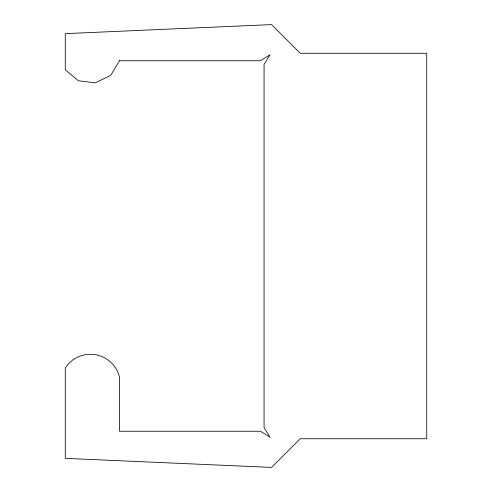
<?xml version="1.0" encoding="UTF-8"?>
<svg xmlns="http://www.w3.org/2000/svg" width="492" height="492" viewBox="0 0 492 492"><rect width="100%" height="100%" fill="white"/><g stroke="black" fill="none" stroke-linecap="round" stroke-linejoin="round"><path stroke-width="0.74" d="M119.488 60.75L110.669 75.374L95.307 82.853L78.351 80.762L65.264 69.784L65.264 33.634L271.559 24.6L300.218 53.259L426.736 53.259L426.736 438.741L300.218 438.741L271.559 467.4L65.264 458.366L65.264 367.998A29.932 29.932 0 0 1 119.488 377.032L119.488 431.25L260.459 431.25L270.083 437.265L264.075 427.64L264.075 64.36L270.083 54.735L260.459 60.75L119.488 60.75"/></g></svg>
